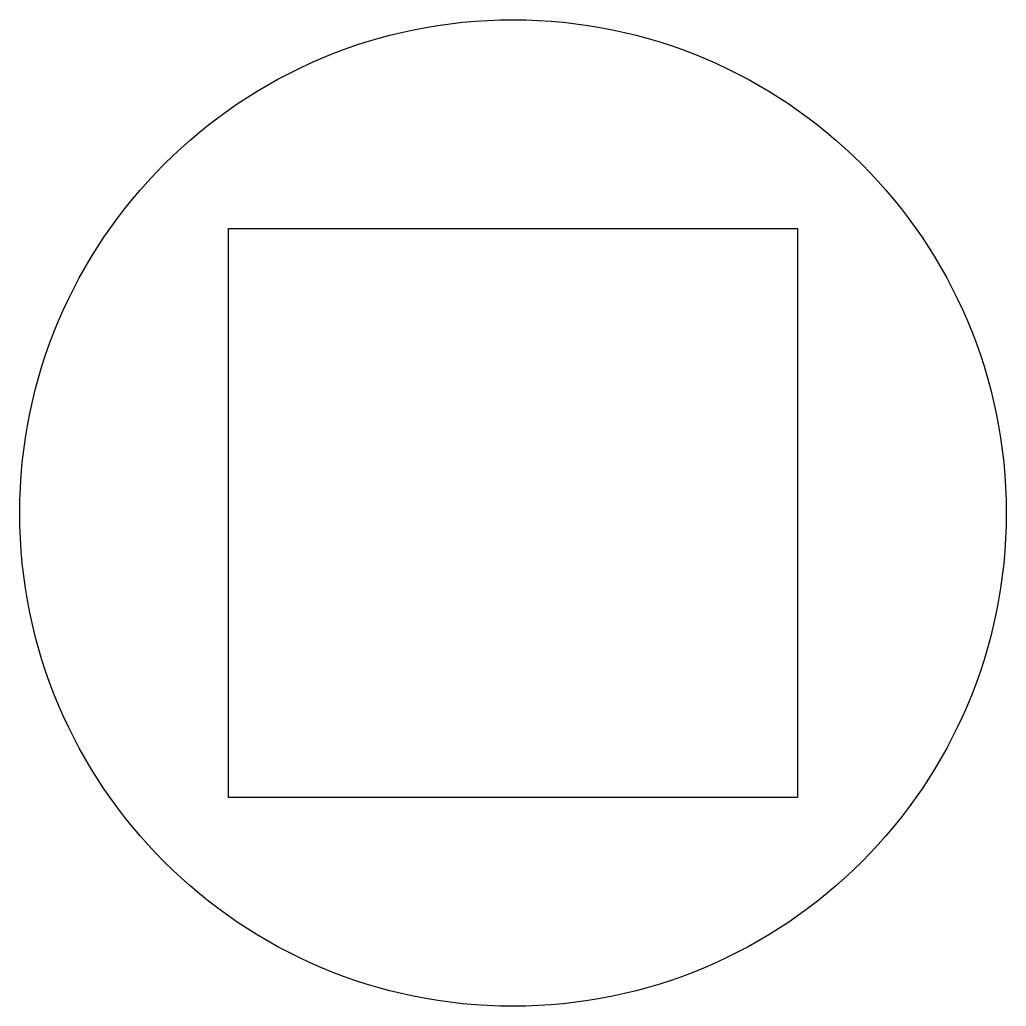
# Model space of a CAD drawing. Header units: inches. Extents: x -0.163 to 0.163, y -0.163 to 0.163.
import ezdxf

# ---------------------------------------------------------------- set-up
doc = ezdxf.new("R2010")
doc.units = ezdxf.units.IN
doc.header["$MEASUREMENT"] = 0

msp = doc.modelspace()

# ---------------------------------------------------------------- linework, layer by layer
msp.add_lwpolyline([(-0.09375, 0.09375), (0.09375, 0.09375), (0.09375, -0.09375), (-0.09375, -0.09375)], close=True)
msp.add_circle((0, 0), 0.1625)

doc.saveas('drawing.dxf')
